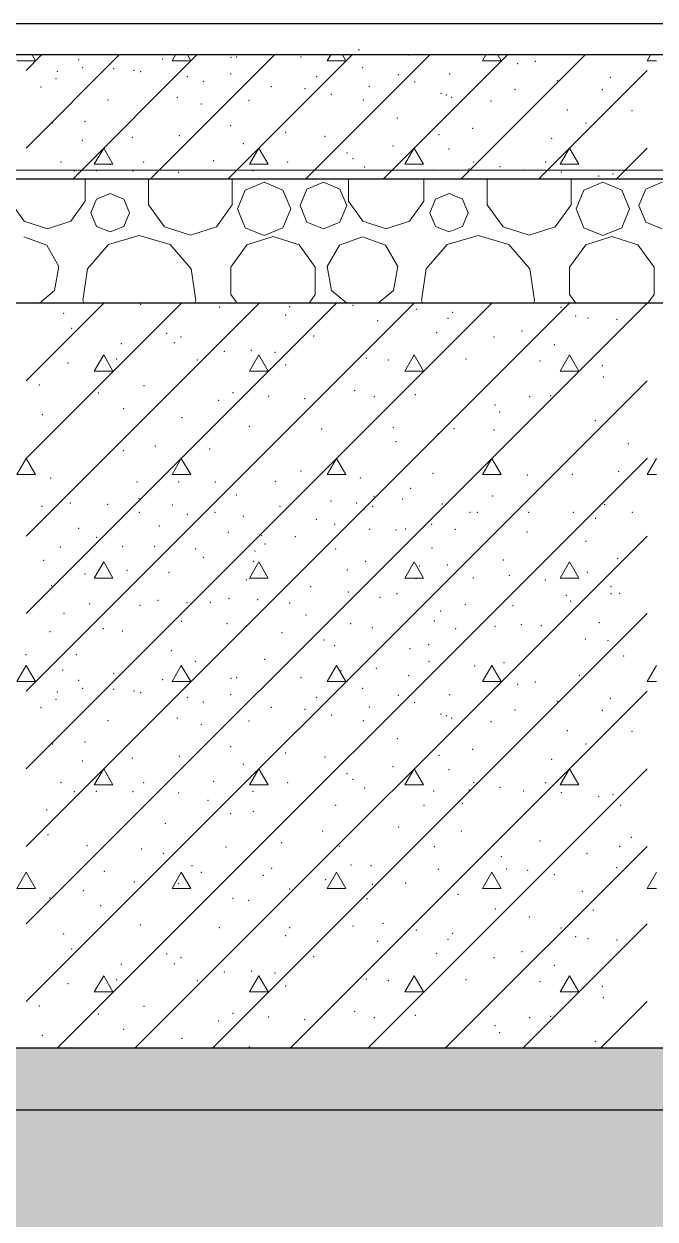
# Model space of a CAD drawing. Header units: millimetres. Extents: x 18162 to 7085488, y 72188 to 247925.
# Drawn here: x 4271650 to 4272667, y 98527 to 100453 of the extents above; entities that cross this region are included whole.
import ezdxf

# ---------------------------------------------------------------- set-up
doc = ezdxf.new("R2010")
doc.units = ezdxf.units.MM
doc.header["$MEASUREMENT"] = 0
for name, color, linetype in [('Drawing & Figure', 7, 'Continuous'), ('Interior - Furniture', 7, 'Continuous'), ('Structural - Bearing', 7, 'Continuous')]:
    doc.layers.add(name, color=color, linetype=linetype)

# ---------------------------------------------------------------- blocks, each defined once
blk = doc.blocks.new('*X1456', base_point=(4294986.6, 104752.7))
at = {"layer": 'Structural - Bearing', "color": 7, "linetype": 'Continuous', "lineweight": 9}
for p, q in [((4271653.8, 99877.6), (4271778.9, 100002.7)), ((4271653.8, 100002.6), (4271653.9, 100002.7)), ((4271653.8, 99752.6), (4271903.9, 100002.7)), ((4271778.8, 99752.6), (4272028.9, 100002.7)), ((4271903.8, 99752.6), (4272153.9, 100002.7)), ((4272028.8, 99752.6), (4272278.9, 100002.7)), ((4272153.8, 99752.6), (4272403.9, 100002.7)), ((4272278.8, 99752.6), (4272528.9, 100002.7)), ((4272403.8, 99752.6), (4272653.8, 100002.6)), ((4271763.7, 99893.3), (4271778.8, 99919.3)), ((4271778.8, 99919.3), (4271793.7, 99893.3)), ((4272013.7, 99893.3), (4272028.8, 99919.3)), ((4272028.8, 99919.3), (4272043.7, 99893.3)), ((4272263.7, 99893.3), (4272278.8, 99919.3)), ((4272278.8, 99919.3), (4272293.7, 99893.3)), ((4272513.7, 99893.3), (4272528.8, 99919.3)), ((4272528.8, 99919.3), (4272543.7, 99893.3)), ((4271793.7, 99893.3), (4271763.7, 99893.3)), ((4272043.7, 99893.3), (4272013.7, 99893.3)), ((4272293.7, 99893.3), (4272263.7, 99893.3)), ((4272543.7, 99893.3), (4272513.7, 99893.3)), ((4272528.8, 99752.6), (4272653.8, 99877.6)), ((4271638.7, 99726.6), (4271653.8, 99752.6)), ((4271653.8, 98877.6), (4272528.8, 99752.6)), ((4271653.8, 99002.6), (4272403.8, 99752.6)), ((4271653.8, 99627.6), (4271778.8, 99752.6)), ((4271653.8, 99127.6), (4272278.8, 99752.6)), ((4271653.8, 99252.6), (4272153.8, 99752.6)), ((4271653.8, 99377.6), (4272028.8, 99752.6)), ((4271653.8, 99502.6), (4271903.8, 99752.6)), ((4271668.9, 99726.6), (4271653.8, 99752.6)), ((4271703.9, 98802.7), (4272653.8, 99752.6)), ((4271903.8, 99752.6), (4271888.9, 99726.6)), ((4271918.9, 99726.6), (4271903.8, 99752.6)), ((4272153.8, 99752.6), (4272138.9, 99726.6)), ((4272168.9, 99726.6), (4272153.8, 99752.6)), ((4272403.8, 99752.6), (4272388.9, 99726.6)), ((4272418.9, 99726.6), (4272403.8, 99752.6)), ((4272653.8, 99726.6), (4272668.9, 99752.6)), ((4271653.8, 99726.6), (4271638.7, 99726.6)), ((4271653.8, 99726.6), (4271668.9, 99726.6)), ((4271888.9, 99726.6), (4271918.9, 99726.6)), ((4272138.9, 99726.6), (4272168.9, 99726.6)), ((4272388.9, 99726.6), (4272418.9, 99726.6)), ((4272668.9, 99726.6), (4272653.8, 99726.6)), ((4271828.9, 98802.7), (4272653.8, 99627.6)), ((4271763.7, 99560), (4271778.8, 99586)), ((4271778.8, 99586), (4271793.7, 99559.9)), ((4272013.7, 99560), (4272028.8, 99586)), ((4272028.8, 99586), (4272043.7, 99559.9)), ((4272263.7, 99560), (4272278.8, 99586)), ((4272278.8, 99586), (4272293.7, 99559.9)), ((4272513.7, 99560), (4272528.8, 99586)), ((4272528.8, 99586), (4272543.7, 99559.9)), ((4271793.7, 99559.9), (4271763.7, 99560)), ((4272043.7, 99559.9), (4272013.7, 99560)), ((4272293.7, 99559.9), (4272263.7, 99560)), ((4272543.7, 99559.9), (4272513.7, 99560)), ((4271953.9, 98802.7), (4272653.8, 99502.6)), ((4271638.7, 99393.3), (4271653.8, 99419.3)), ((4271668.9, 99393.3), (4271653.8, 99419.3)), ((4271903.8, 99419.3), (4271888.9, 99393.3)), ((4271918.9, 99393.3), (4271903.8, 99419.3)), ((4272153.8, 99419.3), (4272138.9, 99393.3)), ((4272168.9, 99393.3), (4272153.8, 99419.3)), ((4272403.8, 99419.3), (4272388.9, 99393.3)), ((4272418.9, 99393.3), (4272403.8, 99419.3)), ((4272653.8, 99393.3), (4272668.9, 99419.3)), ((4271653.8, 99393.3), (4271638.7, 99393.3)), ((4271653.8, 99393.3), (4271668.9, 99393.3)), ((4271888.9, 99393.3), (4271918.9, 99393.3)), ((4272138.9, 99393.3), (4272168.9, 99393.3)), ((4272388.9, 99393.3), (4272418.9, 99393.3)), ((4272668.9, 99393.3), (4272653.8, 99393.3)), ((4272078.9, 98802.7), (4272653.8, 99377.6)), ((4271763.7, 99226.6), (4271778.8, 99252.6)), ((4271778.8, 99252.6), (4271793.7, 99226.6)), ((4272013.7, 99226.6), (4272028.8, 99252.6)), ((4272028.8, 99252.6), (4272043.7, 99226.6)), ((4272203.9, 98802.7), (4272653.8, 99252.6)), ((4272263.7, 99226.6), (4272278.8, 99252.6)), ((4272278.8, 99252.6), (4272293.7, 99226.6)), ((4272513.7, 99226.6), (4272528.8, 99252.6)), ((4272528.8, 99252.6), (4272543.7, 99226.6)), ((4271793.7, 99226.6), (4271763.7, 99226.6)), ((4272043.7, 99226.6), (4272013.7, 99226.6)), ((4272293.7, 99226.6), (4272263.7, 99226.6)), ((4272543.7, 99226.6), (4272513.7, 99226.6)), ((4272328.9, 98802.7), (4272653.8, 99127.6)), ((4271638.7, 99060), (4271653.8, 99086)), ((4271668.9, 99060), (4271653.8, 99086)), ((4271903.8, 99086), (4271888.9, 99059.9)), ((4271918.9, 99060), (4271903.8, 99086)), ((4272153.8, 99086), (4272138.9, 99059.9)), ((4272168.9, 99060), (4272153.8, 99086)), ((4272403.8, 99086), (4272388.9, 99059.9)), ((4272418.9, 99060), (4272403.8, 99086)), ((4272653.8, 99060), (4272668.9, 99086)), ((4271653.8, 99059.9), (4271638.7, 99060)), ((4271653.8, 99059.9), (4271668.9, 99060)), ((4271888.9, 99059.9), (4271918.9, 99060)), ((4272138.9, 99059.9), (4272168.9, 99060)), ((4272388.9, 99059.9), (4272418.9, 99060)), ((4272668.9, 99059.9), (4272653.8, 99060)), ((4272453.9, 98802.7), (4272653.8, 99002.6)), ((4271763.7, 98893.3), (4271778.8, 98919.3)), ((4271778.8, 98919.3), (4271793.7, 98893.3)), ((4272013.7, 98893.3), (4272028.8, 98919.3)), ((4272028.8, 98919.3), (4272043.7, 98893.3)), ((4272263.7, 98893.3), (4272278.8, 98919.3)), ((4272278.8, 98919.3), (4272293.7, 98893.3)), ((4272513.7, 98893.3), (4272528.8, 98919.3)), ((4272528.8, 98919.3), (4272543.7, 98893.3)), ((4271793.7, 98893.3), (4271763.7, 98893.3)), ((4272043.7, 98893.3), (4272013.7, 98893.3)), ((4272293.7, 98893.3), (4272263.7, 98893.3)), ((4272543.7, 98893.3), (4272513.7, 98893.3)), ((4272578.9, 98802.7), (4272653.8, 98877.6))]:
    blk.add_line(p, q, dxfattribs=at)
for p in [(4271838.4, 100000.9), (4271965, 99996.6), (4272078.1, 99996.9), (4272180.1, 99999.2), (4272515.4, 99996.1), (4271714.6, 99986.2), (4272071.9, 99983.8), (4272282.1, 99993), (4272333.2, 99978.1), (4272340.8, 99987.8), (4272538.6, 99982.2), (4272558.7, 99979.1), (4272605.5, 99976.9), (4271727.3, 99962.1), (4272220.2, 99974.5), (4272452.2, 99957.9), (4271807.3, 99937.5), (4271880.3, 99954.4), (4271892.6, 99939), (4271903.5, 99948.2), (4272116.7, 99949.8), (4272315.1, 99955.4), (4272407.5, 99948.3), (4271973, 99925), (4272016.5, 99926.8), (4272054.9, 99923.5), (4272504.6, 99935.9), (4271721.1, 99906.4), (4271799.9, 99912.7), (4271929.7, 99911.1), (4272071.6, 99902.9), (4272201.7, 99914.2), (4272237.2, 99911.1), (4272362.4, 99912.7), (4272481.4, 99909.6), (4272581.8, 99901.9), (4272583.1, 99884), (4271675, 99870.7), (4271843.7, 99869.9), (4272183.2, 99861.7), (4271770.3, 99857.8), (4271963.7, 99846.2), (4271987.1, 99858.4), (4272044.6, 99852.6), (4272102.4, 99848.8), (4272214.6, 99852), (4272214.6, 99852), (4272280.5, 99855.5), (4272464.5, 99852), (4272498.4, 99854), (4271680.1, 99823), (4271810.8, 99832.7), (4272408.8, 99838.5), (4272416.5, 99827.7), (4271904.9, 99818.4), (4272013.2, 99804.5), (4272245, 99803), (4272570.3, 99813.5), (4272129.8, 99799.9), (4272317.5, 99792.7), (4272342.9, 99800.7), (4272407.2, 99798.3), (4271810.2, 99765.1), (4271861.7, 99772.8), (4271949.3, 99767.6), (4272249.6, 99779.8), (4272623.7, 99776.2), (4271653.8, 99752.6), (4271653.8, 99752.6), (4271653.8, 99752.6), (4272653.8, 99752.6), (4272653.8, 99752.6), (4272653.8, 99752.6), (4272096.6, 99732.5), (4272309.1, 99728.6), (4272461, 99726), (4272533.2, 99727.2), (4272608.1, 99731.7), (4271693.4, 99720.9), (4271746, 99719.8), (4271832.5, 99714.5), (4271899.5, 99714.5), (4271958.7, 99714.5), (4272055.3, 99715.8), (4272191.9, 99720.9), (4271835.5, 99688.4), (4271992.2, 99693.9), (4272214.1, 99691.5), (4272260.1, 99687.4), (4272272.9, 99704.2), (4272405, 99692), (4271679.4, 99675.5), (4271725.2, 99680.7), (4271785.2, 99678.7), (4271889.6, 99677.6), (4272062.6, 99675.5), (4272144.8, 99684.1), (4272186.2, 99680.7), (4272198.6, 99671.4), (4272212, 99675.5), (4272324, 99679.4), (4272585.4, 99678.1), (4271836, 99665.9), (4271913.4, 99662.6), (4271958.3, 99665.9), (4272003.8, 99659.1), (4272121.1, 99654.3), (4272368.4, 99665.9), (4272380.4, 99666), (4272463.1, 99665.9), (4272535.2, 99665.9), (4272571, 99656), (4272630.2, 99665.8), (4271738.5, 99639.8), (4271868.6, 99643.7), (4271979.3, 99633.4), (4272150.5, 99646.6), (4272207.3, 99638.5), (4272249.6, 99637.4), (4272265.1, 99639), (4272306.8, 99646.7), (4272345, 99638.5), (4272460.5, 99634.3), (4271767.7, 99625.3), (4271809.2, 99611.2), (4271860.9, 99610.8), (4272033.3, 99628.2), (4272038.3, 99614.6), (4272087.3, 99626.6), (4272555.6, 99618.9), (4271708.9, 99609.8), (4271926.6, 99606.9), (4271939.5, 99593.4), (4272022.4, 99603.4), (4272152.2, 99606.5), (4272242, 99590.8), (4272307.5, 99608.2), (4272606.5, 99590.9), (4271681.9, 99588.3), (4271816.4, 99572.2), (4272020.5, 99587), (4272099.7, 99573.5), (4272171.2, 99572.8), (4272200.8, 99587), (4272287.1, 99579.3), (4272332.2, 99581.2), (4272422.2, 99588.9), (4271748.8, 99566.4), (4271884, 99569), (4272008.5, 99557.1), (4272281.9, 99558.7), (4272373.9, 99559.9), (4272431.8, 99564.2), (4272490.1, 99556.9), (4272557.5, 99569), (4271694.8, 99547.8), (4272112, 99545.8), (4272172.9, 99537.7), (4272251.2, 99534.9), (4272595.8, 99546.2), (4272595.9, 99534.5), (4272609.7, 99535.4), (4271756.3, 99518.5), (4271837.2, 99515.8), (4271866, 99523.9), (4271912.7, 99520), (4271950.6, 99521), (4271980.6, 99526.5), (4272027, 99525.2), (4272078.1, 99519.7), (4272223.6, 99528.8), (4272360.9, 99516.9), (4272438.1, 99515.3), (4272524, 99532.3), (4272530.8, 99523.1), (4271714.9, 99503), (4271903.5, 99501.4), (4272104.6, 99500.2), (4272321.4, 99506.8), (4271778.3, 99478.3), (4271904.2, 99490.1), (4271977.4, 99486.4), (4272008.5, 99482.9), (4272176.4, 99486.5), (4272211.4, 99480), (4272311.4, 99490.6), (4272345.4, 99478.3), (4272409, 99482.3), (4272451.1, 99484.8), (4272483.7, 99483.2), (4272483.7, 99483.2), (4272576.8, 99487.8), (4271692.3, 99473.6), (4271808.9, 99474.6), (4272065.9, 99471.9), (4272133.5, 99460.1), (4272554.5, 99461.7), (4272590.9, 99459.3), (4271887.7, 99443), (4272150.7, 99451.1), (4272271.9, 99446.2), (4272302, 99452.6), (4271653.8, 99436.3), (4271734.6, 99436.3), (4271926.5, 99426), (4272038, 99429.1), (4272302.6, 99426), (4272376, 99418.3), (4272423.6, 99423.4), (4272615.9, 99434.4), (4271712.8, 99411.9), (4271794.8, 99406.3), (4271815.1, 99413.9), (4271984, 99398.6), (4271993.1, 99399.4), (4272096.6, 99399.4), (4272160.9, 99410.6), (4272217.6, 99414.4), (4272269.7, 99402.5), (4272544.6, 99403.1), (4271738.5, 99395.1), (4271745, 99382.2), (4271794.8, 99380.7), (4271873.7, 99396.4), (4272195.7, 99382.2), (4272445.5, 99388.7), (4272473.8, 99392.5), (4271701.9, 99364.6), (4271704.1, 99376.3), (4271827.7, 99377.8), (4271838.5, 99375.5), (4271913.4, 99367.8), (4271939.5, 99360.3), (4271983.2, 99371.9), (4272121.6, 99367.8), (4272253, 99371), (4272336, 99371.9), (4272509.4, 99361.4), (4272594.4, 99366.4), (4271678, 99351.3), (4272048.7, 99351.5), (4272102.8, 99348.4), (4272206.8, 99352.3), (4272279.4, 99359.1), (4272322.2, 99340.7), (4272441.2, 99347.1), (4272581.8, 99346.9), (4271786, 99329.9), (4271897.3, 99334.5), (4271936, 99323.9), (4272012.7, 99329.4), (4272145.5, 99339.1), (4272197.1, 99329.9), (4272330.5, 99338.1), (4272339.2, 99334.5), (4272402.6, 99328.4), (4272525.2, 99314.2), (4272629.7, 99312.9), (4271696.4, 99292.8), (4271748.8, 99296), (4271983.2, 99288.4), (4272251.5, 99301.3), (4272372.8, 99284.1), (4272555.6, 99292.8), (4271744.3, 99265), (4271824.8, 99270.2), (4271900.4, 99272.7), (4272071.8, 99278), (4272135.1, 99271.5), (4272318.9, 99274.5), (4272499.9, 99268.1), (4272003.8, 99259.9), (4272170.4, 99244.9), (4272244.6, 99256), (4272334.6, 99251.1), (4271710.3, 99230.1), (4271790, 99226.4), (4271843.2, 99230.1), (4271955.7, 99232.5), (4272075, 99230.1), (4272180.2, 99235.4), (4272374.8, 99230.1), (4272490.7, 99230.1), (4271731.6, 99215.8), (4271766.8, 99216.1), (4271826.2, 99215.6), (4271899.5, 99213.5), (4272019.2, 99216.1), (4272198.9, 99221.9), (4272309.9, 99217.1), (4272367, 99218.6), (4272416.9, 99222.8), (4272455.1, 99217.1), (4272515.8, 99214), (4272575.7, 99207.8), (4272599.1, 99210.8), (4271687.1, 99186.2), (4271946.7, 99201.6), (4272152.2, 99193.9), (4272294.5, 99194), (4272356.2, 99197), (4272611.2, 99193.9), (4271983.2, 99180.1), (4272019.7, 99184.3), (4271878.1, 99165), (4272131.3, 99152.2), (4272253.7, 99158.6), (4272354.6, 99152.2), (4271689.1, 99146.7), (4271752, 99129), (4272065.6, 99133.7), (4272481.2, 99136.1), (4272628.3, 99142.4), (4271840.2, 99123.4), (4271875.1, 99116.2), (4271975.7, 99126.4), (4272158.4, 99127.5), (4272311.1, 99127.4), (4272419.1, 99111), (4272557, 99116.2), (4272609.7, 99127.5), (4271921, 99096.3), (4272007, 99105.8), (4272049.5, 99092.4), (4272176.9, 99097.6), (4272209.4, 99096.6), (4272317.6, 99090.4), (4272427.5, 99091.2), (4272604.7, 99093.4), (4271779.8, 99087.3), (4271935.8, 99085.9), (4272036, 99080.9), (4272136, 99074.1), (4272461.3, 99088.8), (4272504.3, 99081.8), (4271745.8, 99056.4), (4271828.2, 99070.3), (4271899, 99067.8), (4272078.1, 99058.7), (4272211.5, 99066.7), (4272265.1, 99068.7), (4272549.7, 99055.1), (4272549.7, 99055.1), (4271692.3, 99044.2), (4271986.9, 99043.9), (4272012.2, 99040.5), (4272203, 99043.2), (4272349.2, 99050.6), (4271774, 99032), (4272409.3, 99026.6), (4272464, 99013.7), (4272567.1, 99025), (4271838.4, 99000.8), (4271965, 98996.5), (4272078.1, 98996.8), (4272180.1, 98999.2), (4272228.5, 99003.7), (4272515.4, 98996.1), (4271714.6, 98986.2), (4272071.9, 98983.8), (4272220.2, 98974.5), (4272282.1, 98993), (4272333.2, 98978.1), (4272340.8, 98987.7), (4272538.6, 98982.2), (4272558.7, 98979.1), (4272605.5, 98976.9), (4271727.3, 98962.1), (4272315.1, 98955.4), (4272452.2, 98957.9), (4271807.3, 98937.5), (4271880.3, 98954.4), (4271892.6, 98938.9), (4271903.5, 98948.2), (4272116.7, 98949.8), (4272407.5, 98948.3), (4272504.6, 98935.9), (4271973, 98925), (4272016.5, 98926.8), (4272054.9, 98923.5), (4271721.1, 98906.4), (4271799.9, 98912.7), (4271929.7, 98911.1), (4272071.6, 98902.8), (4272201.7, 98914.2), (4272237.2, 98911.1), (4272362.4, 98912.7), (4272481.4, 98909.6), (4272581.8, 98901.9), (4272583.1, 98884), (4271675, 98870.6), (4271843.7, 98869.9), (4272183.2, 98861.7), (4271770.3, 98857.8), (4271963.7, 98846.2), (4271987.1, 98858.4), (4272044.6, 98852.6), (4272102.4, 98848.7), (4272214.6, 98851.9), (4272214.6, 98851.9), (4272280.5, 98855.5), (4272464.5, 98851.9), (4272498.4, 98853.9), (4271680.1, 98823), (4271810.8, 98832.7), (4272408.8, 98838.5), (4272416.5, 98827.7), (4271904.9, 98818.4), (4272013.2, 98804.5), (4272245, 98803), (4272570.3, 98813.5)]:
    blk.add_point(p, dxfattribs=at)
blk = doc.blocks.new('*X1491', base_point=(4294986.6, 104752.7))
at = {"layer": 'Structural - Bearing', "color": 7, "linetype": 'Continuous', "lineweight": 9}
for p, q in [((4271748.9, 100166.9), (4271748.9, 100202.7)), ((4271851, 100202.7), (4271851, 100161.4)), ((4271985.9, 100161.4), (4271985.9, 100202.7)), ((4272037, 100197.6), (4272006.7, 100185)), ((4272067.3, 100185), (4272037, 100197.6)), ((4272132.7, 100197.6), (4272106.1, 100186.6)), ((4272159.3, 100186.6), (4272132.7, 100197.6)), ((4272173.1, 100202.7), (4272173.1, 100166.9)), ((4272294.5, 100166.9), (4272294.5, 100202.7)), ((4272396.5, 100202.7), (4272396.5, 100161.4)), ((4272531.5, 100161.4), (4272531.5, 100202.7)), ((4272582.6, 100197.6), (4272552.2, 100185)), ((4272612.9, 100185), (4272582.6, 100197.6)), ((4272678.3, 100197.6), (4272651.7, 100186.6)), ((4271767.4, 100170.4), (4271758.3, 100148.5)), ((4271789.3, 100179.5), (4271767.4, 100170.4)), ((4271811.2, 100170.4), (4271789.3, 100179.5)), ((4271820.3, 100148.5), (4271811.2, 100170.4)), ((4272006.7, 100185), (4271994.1, 100154.7)), ((4272079.9, 100154.7), (4272067.3, 100185)), ((4272106.1, 100186.6), (4272095.1, 100160)), ((4272170.3, 100160), (4272159.3, 100186.6)), ((4272312.9, 100170.4), (4272303.8, 100148.5)), ((4272334.9, 100179.5), (4272312.9, 100170.4)), ((4272356.8, 100170.4), (4272334.9, 100179.5)), ((4272365.9, 100148.5), (4272356.8, 100170.4)), ((4272552.2, 100185), (4272539.7, 100154.7)), ((4272625.4, 100154.7), (4272612.9, 100185)), ((4272651.7, 100186.6), (4272640.7, 100160)), ((4271627.5, 100166.9), (4271650.7, 100135)), ((4271725.8, 100135), (4271748.9, 100166.9)), ((4271851, 100161.4), (4271876.7, 100125.9)), ((4271960.2, 100125.9), (4271985.9, 100161.4)), ((4271994.1, 100154.7), (4272006.7, 100124.4)), ((4272067.3, 100124.4), (4272079.9, 100154.7)), ((4272095.1, 100160), (4272106.1, 100133.4)), ((4272159.3, 100133.4), (4272170.3, 100160)), ((4272173.1, 100166.9), (4272196.3, 100135)), ((4272271.3, 100135), (4272294.5, 100166.9)), ((4272396.5, 100161.4), (4272422.3, 100125.9)), ((4272505.7, 100125.9), (4272531.5, 100161.4)), ((4272539.7, 100154.7), (4272552.2, 100124.4)), ((4272612.9, 100124.4), (4272625.4, 100154.7)), ((4272640.7, 100160), (4272651.7, 100133.4)), ((4271650.7, 100135), (4271688.2, 100122.8)), ((4271688.2, 100122.8), (4271725.8, 100135)), ((4271758.3, 100148.5), (4271767.4, 100126.5)), ((4271811.2, 100126.5), (4271820.3, 100148.5)), ((4272106.1, 100133.4), (4272132.7, 100122.4)), ((4272132.7, 100122.4), (4272159.3, 100133.4)), ((4272196.3, 100135), (4272233.8, 100122.8)), ((4272233.8, 100122.8), (4272271.3, 100135)), ((4272303.8, 100148.5), (4272312.9, 100126.5)), ((4272356.8, 100126.5), (4272365.9, 100148.5)), ((4272651.7, 100133.4), (4272678.3, 100122.4)), ((4271767.4, 100126.5), (4271789.3, 100117.5)), ((4271836.1, 100111.8), (4271786.5, 100097.2)), ((4271789.3, 100117.5), (4271811.2, 100126.5)), ((4271885.8, 100097.2), (4271836.1, 100111.8)), ((4271876.7, 100125.9), (4271918.5, 100112.4)), ((4271918.5, 100112.4), (4271960.2, 100125.9)), ((4272006.7, 100124.4), (4272037, 100111.8)), ((4272037, 100111.8), (4272067.3, 100124.4)), ((4272312.9, 100126.5), (4272334.9, 100117.5)), ((4272381.7, 100111.8), (4272332.1, 100097.2)), ((4272334.9, 100117.5), (4272356.8, 100126.5)), ((4272431.3, 100097.2), (4272381.7, 100111.8)), ((4272422.3, 100125.9), (4272464, 100112.4)), ((4272464, 100112.4), (4272505.7, 100125.9)), ((4272552.2, 100124.4), (4272582.6, 100111.8)), ((4272582.6, 100111.8), (4272612.9, 100124.4)), ((4271687, 100096), (4271650, 100109.4)), ((4271706.6, 100061.9), (4271687, 100096)), ((4271786.5, 100097.2), (4271752.6, 100058.1)), ((4271919.7, 100058.1), (4271885.8, 100097.2)), ((4272009.4, 100096.6), (4271983.4, 100060.8)), ((4272051.5, 100110.2), (4272009.4, 100096.6)), ((4272093.6, 100096.6), (4272051.5, 100110.2)), ((4272119.5, 100060.8), (4272093.6, 100096.6)), ((4272158.6, 100096), (4272138.9, 100061.9)), ((4272195.5, 100109.4), (4272158.6, 100096)), ((4272232.5, 100096), (4272195.5, 100109.4)), ((4272252.2, 100061.9), (4272232.5, 100096)), ((4272332.1, 100097.2), (4272298.2, 100058.1)), ((4272465.2, 100058.1), (4272431.3, 100097.2)), ((4272555, 100096.6), (4272529, 100060.8)), ((4272597.1, 100110.2), (4272555, 100096.6)), ((4272639.1, 100096.6), (4272597.1, 100110.2)), ((4272665.1, 100060.8), (4272639.1, 100096.6)), ((4271699.8, 100023.1), (4271706.6, 100061.9)), ((4271752.6, 100058.1), (4271745.3, 100006.9)), ((4271927, 100006.9), (4271919.7, 100058.1)), ((4271983.4, 100060.8), (4271983.4, 100016.6)), ((4272119.5, 100016.6), (4272119.5, 100060.8)), ((4272138.9, 100061.9), (4272145.7, 100023.1)), ((4272245.4, 100023.1), (4272252.2, 100061.9)), ((4272298.2, 100058.1), (4272290.8, 100006.9)), ((4272472.6, 100006.9), (4272465.2, 100058.1)), ((4272529, 100060.8), (4272529, 100016.6)), ((4272665.1, 100016.6), (4272665.1, 100060.8)), ((4271675.5, 100002.7), (4271699.8, 100023.1)), ((4271983.4, 100016.6), (4271993.5, 100002.7)), ((4272109.5, 100002.7), (4272119.5, 100016.6)), ((4272145.7, 100023.1), (4272170.1, 100002.7)), ((4272221, 100002.7), (4272245.4, 100023.1)), ((4272529, 100016.6), (4272539.1, 100002.7)), ((4272655, 100002.7), (4272665.1, 100016.6)), ((4271745.3, 100006.9), (4271747.2, 100002.7)), ((4271925.1, 100002.7), (4271927, 100006.9)), ((4272290.8, 100006.9), (4272292.7, 100002.7)), ((4272470.7, 100002.7), (4272472.6, 100006.9))]:
    blk.add_line(p, q, dxfattribs=at)
blk = doc.blocks.new('*X1496', base_point=(4294986.6, 104752.7))
at = {"layer": 'Structural - Bearing', "color": 7, "linetype": 'Continuous', "lineweight": 9}
for p, q in [((4271653.8, 100252.6), (4271803.9, 100402.7)), ((4271653.8, 100377.6), (4271678.9, 100402.7)), ((4271668.9, 100393.3), (4271663.5, 100402.7)), ((4271728.9, 100202.7), (4271928.9, 100402.7)), ((4271853.9, 100202.7), (4272053.9, 100402.7)), ((4271894.3, 100402.7), (4271888.9, 100393.3)), ((4271918.9, 100393.3), (4271913.5, 100402.7)), ((4271978.9, 100202.7), (4272178.9, 100402.7)), ((4272103.9, 100202.7), (4272303.9, 100402.7)), ((4272144.3, 100402.7), (4272138.9, 100393.3)), ((4272168.9, 100393.3), (4272163.5, 100402.7)), ((4272228.9, 100202.7), (4272428.9, 100402.7)), ((4272353.9, 100202.7), (4272553.9, 100402.7)), ((4272394.3, 100402.7), (4272388.9, 100393.3)), ((4272418.9, 100393.3), (4272413.5, 100402.7)), ((4272653.8, 100393.3), (4272659.3, 100402.7)), ((4271653.8, 100393.3), (4271638.7, 100393.3)), ((4271653.8, 100393.3), (4271668.9, 100393.3)), ((4271888.9, 100393.3), (4271918.9, 100393.3)), ((4272138.9, 100393.3), (4272168.9, 100393.3)), ((4272388.9, 100393.3), (4272418.9, 100393.3)), ((4272668.9, 100393.3), (4272653.8, 100393.3)), ((4272478.9, 100202.7), (4272653.8, 100377.6)), ((4271763.7, 100226.6), (4271778.8, 100252.6)), ((4271778.8, 100252.6), (4271793.7, 100226.6)), ((4272013.7, 100226.6), (4272028.8, 100252.6)), ((4272028.8, 100252.6), (4272043.7, 100226.6)), ((4272263.7, 100226.6), (4272278.8, 100252.6)), ((4272278.8, 100252.6), (4272293.7, 100226.6)), ((4272513.7, 100226.6), (4272528.8, 100252.6)), ((4272528.8, 100252.6), (4272543.7, 100226.6)), ((4272603.9, 100202.7), (4272653.8, 100252.6)), ((4271793.7, 100226.6), (4271763.7, 100226.6)), ((4272043.7, 100226.6), (4272013.7, 100226.6)), ((4272293.7, 100226.6), (4272263.7, 100226.6)), ((4272543.7, 100226.6), (4272513.7, 100226.6))]:
    blk.add_line(p, q, dxfattribs=at)
for p in [(4271993.1, 100399.5), (4272096.6, 100399.5), (4272269.7, 100402.6), (4271738.5, 100395.1), (4271745, 100382.3), (4271794.8, 100380.7), (4271873.7, 100396.4), (4271984, 100398.6), (4272195.7, 100382.3), (4272445.5, 100388.7), (4272473.8, 100392.6), (4271701.9, 100364.7), (4271704.1, 100376.3), (4271827.7, 100377.8), (4271838.5, 100375.5), (4271913.4, 100367.9), (4271983.2, 100372), (4272121.6, 100367.9), (4272253, 100371.1), (4272336, 100372), (4272509.4, 100361.5), (4272594.4, 100366.5), (4271678, 100351.3), (4271939.5, 100360.4), (4272048.7, 100351.6), (4272102.8, 100348.5), (4272206.8, 100352.3), (4272279.4, 100359.1), (4272441.2, 100347.1), (4272581.8, 100346.9), (4271786, 100329.9), (4271897.3, 100334.6), (4271936, 100323.9), (4272012.7, 100329.4), (4272145.5, 100339.1), (4272197.1, 100329.9), (4272322.2, 100340.7), (4272330.5, 100338.1), (4272339.2, 100334.6), (4272402.6, 100328.4), (4272525.2, 100314.2), (4272629.7, 100312.9), (4271696.4, 100292.8), (4271748.8, 100296), (4271983.2, 100288.5), (4272251.5, 100301.3), (4272372.8, 100284.2), (4272555.6, 100292.8), (4271744.3, 100265), (4271824.8, 100270.2), (4271900.4, 100272.7), (4272071.8, 100278.1), (4272135.1, 100271.5), (4272318.9, 100274.5), (4272499.9, 100268.1), (4272003.8, 100259.9), (4272244.6, 100256.1), (4272334.6, 100251.1), (4271710.3, 100230.1), (4271790, 100226.4), (4271843.2, 100230.1), (4271955.7, 100232.5), (4272075, 100230.1), (4272170.4, 100244.9), (4272180.2, 100235.4), (4272374.8, 100230.1), (4272490.7, 100230.1), (4271731.6, 100215.8), (4271766.8, 100216.1), (4271826.2, 100215.6), (4271899.5, 100213.6), (4272019.2, 100216.1), (4272198.9, 100221.9), (4272309.9, 100217.1), (4272367, 100218.7), (4272416.9, 100222.8), (4272455.1, 100217.1), (4272515.8, 100214.1), (4272575.7, 100207.8), (4272599.1, 100210.8)]:
    blk.add_point(p, dxfattribs=at)

msp = doc.modelspace()

# ---------------------------------------------------------------- hatches: boundary and pattern name
at = {"linetype": 'Continuous', "lineweight": 13}
h = msp.add_hatch(dxfattribs=at)
h.set_pattern_fill('Earth_0003', color=254, style=0, pattern_type=2)
h.set_pattern_definition([(45, (4294986.6, 104752.7), (-413.6575, 413.6575), []), (45, (4294848.7, 104890.6), (-827.315, 827.315), []), (45, (4294710.8, 105028.5), (-827.315, 827.315), []), (135, (4294572.92, 105166.36), (137.88582, 137.88582), [585, -585])])
h.paths.add_polyline_path([(4169933.2, 102402.7), (4169933.2, 72524.1), (4334524.9, 72524.1), (4334524.9, 102402.7), (4280613.1, 102402.7), (4276913.1, 98702.7), (4275213.1, 98702.7), (4243013.1, 98702.7), (4242913.1, 98702.7), (4240913.1, 98702.7), (4237213.1, 102402.7)])
at = {"layer": 'Structural - Bearing', "linetype": 'Continuous', "lineweight": 9}
h = msp.add_hatch(dxfattribs=at)
h.set_pattern_fill('Lightweight_Concrete_0003', style=0, pattern_type=2)
h.set_pattern_definition([(0, (4294986.6, 104752.7), (0, 1169.134), [73.125, -601.875]), (0, (4295324.1, 105337.3), (0, 1169.134), [73.125, -601.875]), (60, (4294986.6, 104752.7), (-1012.5, 584.567), [73.125, -601.875]), (60, (4295661.6, 104752.7), (-1012.5, 584.567), [73.125, -601.875]), (120, (4295059.7, 104752.7), (1012.5, 584.567), [73.125, -601.875]), (120, (4295734.7, 104752.7), (1012.5, 584.567), [73.125, -601.875]), (0, (4294986.58, 104865.2), (0, 225), [0, -225, 0, -337.5]), (45, (4295099.08, 104865.2), (-159.099, 159.099), [0, -168.75, 0, -281.25])])
h.paths.add_polyline_path([(4273913.1, 100452.7), (4267763.1, 100452.7), (4267763.1, 100402.7), (4273913.1, 100402.7)])
h = msp.add_hatch(dxfattribs=at)
h.set_pattern_fill('Structural_Concrete_0003', style=0, pattern_type=2)
h.set_pattern_definition([(0, (4294986.6, 104752.7), (0, 467.6537), [45, -225]), (0, (4295121.6, 104986.53), (0, 467.6537), [45, -225]), (60, (4294986.6, 104752.7), (-405, 233.827), [45, -225]), (60, (4295256.6, 104752.7), (-405, 233.827), [45, -225]), (120, (4295031.6, 104752.7), (405, 233.827), [45, -225]), (120, (4295301.6, 104752.7), (405, 233.827), [45, -225]), (0, (4294986.58, 104797.71), (0, 90), [0, -90, 0, -135]), (45, (4295031.58, 104797.71), (-63.63961, 63.63961), [0, -67.5, 0, -112.5])])
h.paths.add_polyline_path([(4275313.1, 98802.7), (4242913.1, 98802.7), (4242913.1, 98702.7), (4275313.1, 98702.7)])

# ---------------------------------------------------------------- linework, layer by layer
at = {"color": 7, "linetype": 'Continuous', "lineweight": 13, "flags": 128}
msp.add_lwpolyline([(4169933.2, 102402.7), (4169933.2, 72524.1), (4334524.9, 72524.1), (4334524.9, 102402.7), (4280613.1, 102402.7), (4276913.1, 98702.7), (4275213.1, 98702.7), (4243013.1, 98702.7), (4242913.1, 98702.7), (4240913.1, 98702.7), (4237213.1, 102402.7)], close=True, dxfattribs=at)
at = {"layer": 'Drawing & Figure', "color": 7, "linetype": 'Continuous', "lineweight": 13}
msp.add_lwpolyline([(4237213.1, 102402.7), (4240913.1, 98702.7), (4242913.1, 98702.7), (4276913.1, 98702.7), (4280613.1, 102402.7)], dxfattribs=at)
at = {"layer": 'Interior - Furniture', "color": 7, "linetype": 'Continuous', "lineweight": 13, "flags": 128}
msp.add_lwpolyline([(4272758.5, 100216.8), (4272291.1, 100216.8), (4272197, 100216.8), (4272103, 100216.8), (4271635.5, 100216.8)], dxfattribs=at)
at = {"layer": 'Structural - Bearing', "color": 7, "linetype": 'Continuous', "lineweight": 25}
for p, q in [((4273913.1, 100452.7), (4267763.1, 100452.7)), ((4273913.1, 100402.7), (4267763.1, 100402.7)), ((4273913.1, 100202.7), (4267763.1, 100202.7)), ((4273913.1, 100002.7), (4267763.1, 100002.7)), ((4275213.1, 98802.7), (4243013.1, 98802.7)), ((4275313.1, 98702.7), (4242913.1, 98702.7))]:
    msp.add_line(p, q, dxfattribs=at)

# ---------------------------------------------------------------- block references
at = {"layer": 'Structural - Bearing', "lineweight": 0}
for name in ['*X1496', '*X1491', '*X1456']:
    msp.add_blockref(name, (4294986.6, 104752.7), dxfattribs=at)

doc.saveas('drawing.dxf')
